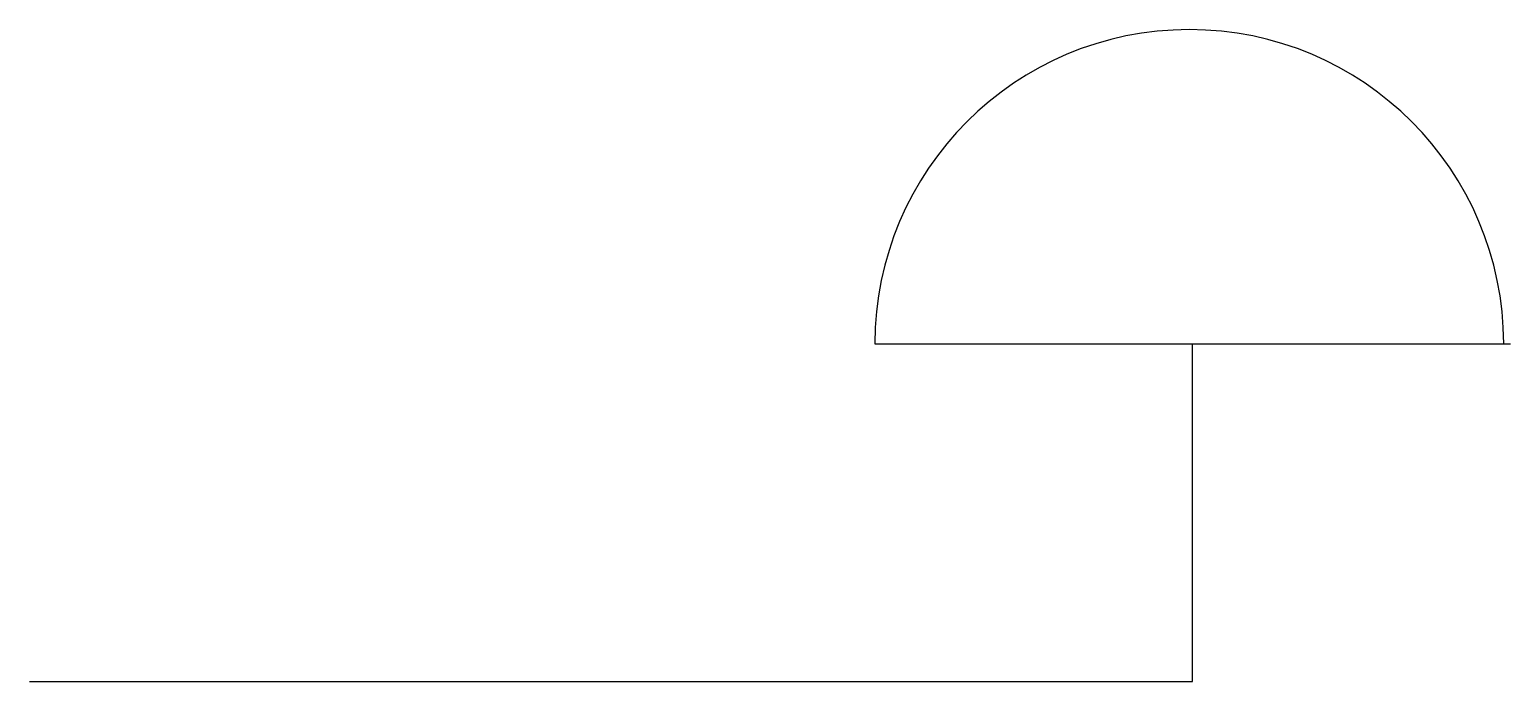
# Model space of a CAD drawing. Header units: metres. Extents: x -71 to 1179, y -144339 to -143788.
import ezdxf

# ---------------------------------------------------------------- set-up
doc = ezdxf.new("R2010")
doc.units = ezdxf.units.M
doc.layers.add('DET1', color=1, linetype='Continuous')

msp = doc.modelspace()

# ---------------------------------------------------------------- linework, layer by layer
at = {"layer": 'DET1'}
for p, q in [((642.76, -144053.19), (1179.39, -144053.19)), ((911.08, -144338.52), (911.08, -144053.19)), ((-71.05, -144338.52), (911.08, -144338.52))]:
    msp.add_line(p, q, dxfattribs=at)
msp.add_arc((908.26, -144053.19), 265.49, 0, 180, dxfattribs=at)

doc.saveas('drawing.dxf')
